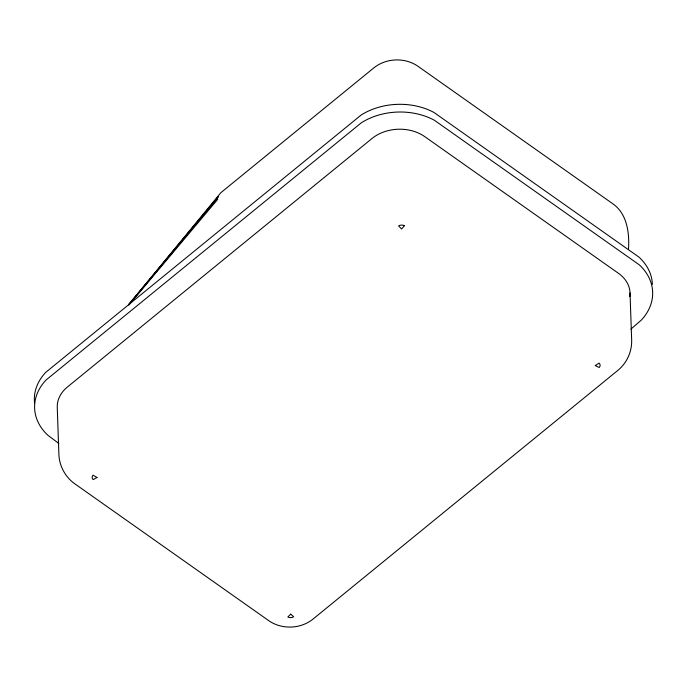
<?xml version="1.0" encoding="UTF-8"?>
<svg xmlns="http://www.w3.org/2000/svg" width="687" height="687" viewBox="0 0 687 687"><rect width="100%" height="100%" fill="white"/><g stroke="black" fill="none" stroke-linecap="round" stroke-linejoin="round"><path stroke-width="1.03" d="M128.864 304.393L220.862 192.686L373.093 68.494C385.733 57.708 405.476 57.012 418.847 66.897L612.357 203.446C627.197 213.451 629.532 232.876 628.493 249.295M129.01 304.624L218.372 196.619L128.615 304.581M128.864 305.062L217.788 199.239M630.915 329.107L641.254 320.151A59.838 45.428 -2 0 0 639.331 264.873L434.244 120.165A59.838 45.428 -2 0 0 361.439 122.707L46.012 380.04A59.838 45.428 -2 0 0 47.944 435.318L58.867 443.51M630.022 292.877L631.671 340.151C631.988 351.538 626.939 362.822 618.18 370.121L313.719 618.506C301.069 629.292 281.335 629.988 267.964 620.103L74.454 483.554C65.205 476.881 59.374 465.984 58.902 454.596L57.253 407.322A37.192 28.236 -2 0 1 67.438 386.987L372.122 138.413A37.192 28.236 -2 0 1 424.686 136.584L618.437 273.297A37.192 28.236 -2 0 1 629.833 296.569M652.384 284.384A59.838 45.428 -2 0 0 639.056 257.178L433.978 112.462A59.838 45.428 -2 0 0 361.173 115.004L45.746 372.345A59.838 45.428 -2 0 0 34.582 403.381M404.403 225.722L401.603 228.994L398.58 225.929A4.783 3.633 -2 0 1 404.403 225.722M290.713 614.152L287.844 616.978A4.783 3.633 -2 0 0 293.667 616.771L290.713 614.152M97.022 477.482L93.037 475.198A4.783 3.633 -2 0 0 93.192 479.62L97.022 477.482M595.286 365.596L599.055 363.088A4.783 3.633 -2 0 1 599.21 367.502L595.286 365.596"/></g></svg>
